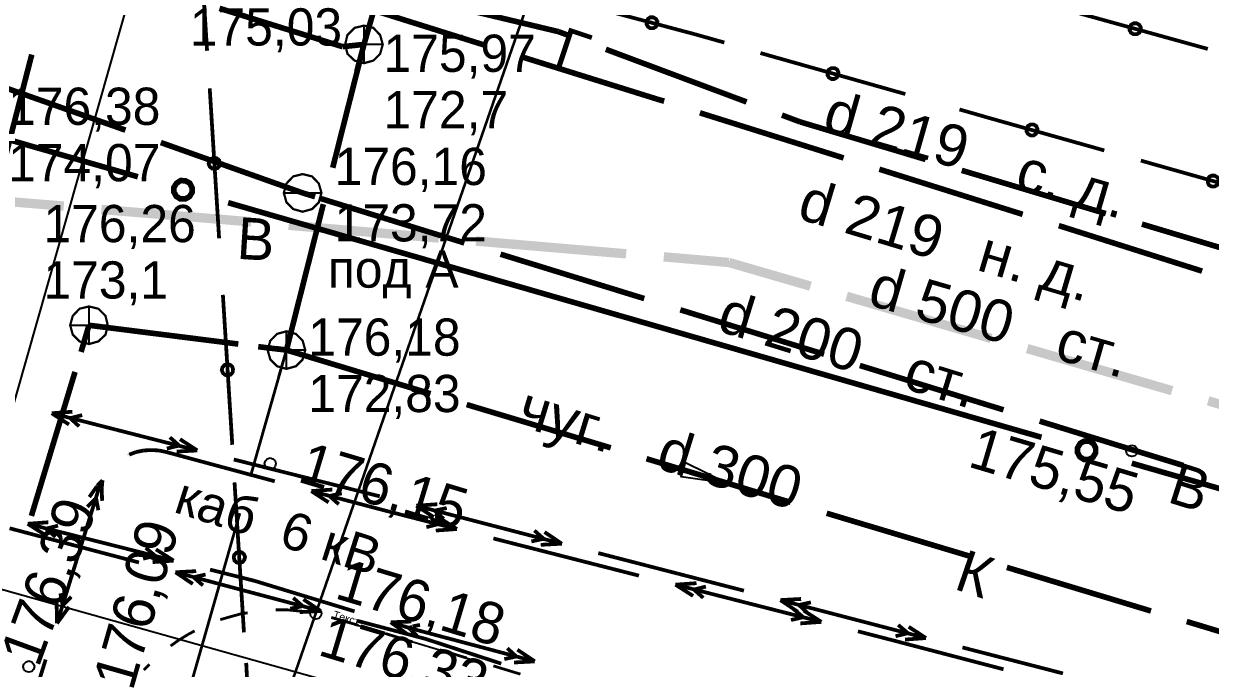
# Model space of a CAD drawing. Extents: x -2634 to -2115, y -2142 to -1393.
# Drawn here: x -2533.26 to -2501.72, y -2018.79 to -2001.65 of the extents above; entities that cross this region are included whole.
import ezdxf

# ---------------------------------------------------------------- set-up
doc = ezdxf.new("R2010")
doc.units = 0
doc.header["$MEASUREMENT"] = 0
for name, color, linetype in [('500_Дополн-Бордюры__п', 7, 'Continuous'), ('500_Линии_-Линии_связ', 7, 'Continuous'), ('500_Линии_-ЛЭП_провод', 7, 'Continuous'), ('500_Линии_-Электрокаб', 7, 'Continuous'), ('500_Рельеф-Высотные_о', 7, 'Continuous'), ('500_Трубоп-Водопровод', 7, 'Continuous'), ('500_Трубоп-Газопровод', 7, 'Continuous'), ('500_Трубоп-Канализаци', 7, 'Continuous'), ('500_Трубоп-Смотровые_', 7, 'Continuous'), ('500_Улицы-Улицы_и_их', 7, 'Continuous'), ('Красные_ли-Оси_улиц_к', 7, 'Continuous')]:
    doc.layers.add(name, color=color, linetype=linetype)
doc.styles.add('TARIAL', font='Arial')

msp = doc.modelspace()

# ---------------------------------------------------------------- linework, layer by layer
at = {"layer": '500_Дополн-Бордюры__п', "color": 1, "const_width": 0.075}
for points in [[(-2527.47, -2017.34), (-2527.31, -2017.32)], [(-2526.57, -2017.24), (-2526.56, -2017.24)], [(-2526.56, -2017.24), (-2526.25, -2017.24)], [(-2526.25, -2017.24), (-2525.95, -2017.27)], [(-2525.95, -2017.27), (-2525.82, -2017.28)], [(-2528.04, -2017.5), (-2527.76, -2017.42)], [(-2527.76, -2017.42), (-2527.47, -2017.34)], [(-2525.09, -2017.44), (-2525.06, -2017.45)], [(-2525.06, -2017.45), (-2524.37, -2017.65)], [(-2529.15, -2018.05), (-2528.89, -2017.89)], [(-2528.89, -2017.89), (-2528.72, -2017.8)], [(-2523.65, -2017.87), (-2522.93, -2018.09)], [(-2529.36, -2018.2), (-2529.15, -2018.05)], [(-2522.21, -2018.3), (-2521.49, -2018.52)], [(-2530.07, -2018.84), (-2529.92, -2018.69)], [(-2520.78, -2018.73), (-2520.06, -2018.95)]]:
    msp.add_lwpolyline(points, dxfattribs=at)
at = {"layer": '500_Линии_-Линии_связ', "color": 0, "const_width": 0.1}
for points in [[(-2528.64, -1998.38), (-2528.39, -2002.37)], [(-2518.5, -2001.11), (-2515.42, -2001.93)], [(-2505.65, -2001.25), (-2501.79, -2002.32)], [(-2515.42, -2001.93), (-2514.64, -2002.15)], [(-2513.68, -2002.43), (-2509.83, -2003.52)], [(-2528.32, -2003.37), (-2528.07, -2007.36)], [(-2508.39, -2003.93), (-2507.59, -2004.16)], [(-2507.59, -2004.16), (-2504.54, -2005.02)], [(-2503.57, -2005.29), (-2499.72, -2006.38)], [(-2527.97, -2008.86), (-2527.72, -2012.85)], [(-2527.66, -2013.85), (-2527.41, -2017.84)], [(-2527.31, -2019.4), (-2527.35, -2018.65)]]:
    msp.add_lwpolyline(points, dxfattribs=at)
for points in [[(-2516.53, -2001.48), (-2516.46, -2001.52), (-2516.42, -2001.59), (-2516.42, -2001.66), (-2516.46, -2001.73), (-2516.53, -2001.77), (-2516.61, -2001.77), (-2516.67, -2001.73), (-2516.71, -2001.66), (-2516.71, -2001.59), (-2516.67, -2001.52), (-2516.61, -2001.48)], [(-2503.68, -2001.64), (-2503.61, -2001.68), (-2503.57, -2001.75), (-2503.58, -2001.82), (-2503.61, -2001.89), (-2503.68, -2001.93), (-2503.76, -2001.93), (-2503.83, -2001.89), (-2503.87, -2001.82), (-2503.86, -2001.74), (-2503.83, -2001.68), (-2503.76, -2001.64)], [(-2511.71, -2002.83), (-2511.64, -2002.87), (-2511.61, -2002.94), (-2511.61, -2003.01), (-2511.65, -2003.08), (-2511.72, -2003.12), (-2511.79, -2003.12), (-2511.86, -2003.08), (-2511.9, -2003.01), (-2511.9, -2002.93), (-2511.86, -2002.87), (-2511.79, -2002.83)], [(-2506.42, -2004.33), (-2506.35, -2004.37), (-2506.32, -2004.44), (-2506.32, -2004.52), (-2506.36, -2004.58), (-2506.42, -2004.62), (-2506.5, -2004.62), (-2506.57, -2004.58), (-2506.61, -2004.51), (-2506.61, -2004.43), (-2506.57, -2004.37), (-2506.5, -2004.33)], [(-2528.05, -2005.36), (-2528.06, -2005.43), (-2528.11, -2005.49), (-2528.19, -2005.51), (-2528.26, -2005.5), (-2528.32, -2005.45), (-2528.35, -2005.37), (-2528.33, -2005.3), (-2528.28, -2005.24), (-2528.21, -2005.22), (-2528.13, -2005.23), (-2528.07, -2005.28)], [(-2501.61, -2005.69), (-2501.54, -2005.73), (-2501.5, -2005.8), (-2501.5, -2005.87), (-2501.54, -2005.94), (-2501.61, -2005.98), (-2501.69, -2005.98), (-2501.76, -2005.94), (-2501.79, -2005.87), (-2501.79, -2005.79), (-2501.75, -2005.72), (-2501.69, -2005.69)], [(-2527.7, -2010.84), (-2527.71, -2010.92), (-2527.76, -2010.98), (-2527.84, -2011), (-2527.91, -2010.99), (-2527.97, -2010.94), (-2528, -2010.86), (-2527.98, -2010.79), (-2527.93, -2010.73), (-2527.86, -2010.7), (-2527.78, -2010.72), (-2527.72, -2010.77)], [(-2527.38, -2015.83), (-2527.4, -2015.91), (-2527.45, -2015.97), (-2527.52, -2015.99), (-2527.6, -2015.98), (-2527.66, -2015.93), (-2527.68, -2015.85), (-2527.67, -2015.78), (-2527.61, -2015.72), (-2527.54, -2015.69), (-2527.47, -2015.71), (-2527.41, -2015.76)]]:
    msp.add_lwpolyline(points, close=True, dxfattribs=at)
at = {"layer": '500_Линии_-Линии_связ', "color": 6}
msp.add_lwpolyline([(-2548.97, -2012.44), (-2491.22, -2028.68)], dxfattribs=at)
at = {"layer": '500_Линии_-ЛЭП_провод', "color": 253, "const_width": 0.07}
msp.add_lwpolyline([(-2527.03, -2021.74), (-2516.6, -1991.7)], dxfattribs=at)
at = {"layer": '500_Линии_-Электрокаб', "color": 12, "const_width": 0.1}
for points in [[(-2532.52, -2012.01), (-2531.97, -2011.97)], [(-2532.52, -2012.01), (-2528.65, -2013)], [(-2532.52, -2012.01), (-2532.06, -2012.31)], [(-2532.03, -2012.14), (-2531.71, -2012.06)], [(-2532.03, -2012.14), (-2531.79, -2012.36)], [(-2529.46, -2012.95), (-2529.13, -2012.87)], [(-2529.38, -2012.65), (-2529.13, -2012.87)], [(-2529.11, -2012.7), (-2528.65, -2013)], [(-2530.27, -2013.04), (-2530.46, -2013.11)], [(-2530.46, -2013.11), (-2530.46, -2013.12)], [(-2530.07, -2013), (-2530.27, -2013.04)], [(-2529.87, -2012.99), (-2530.07, -2013)], [(-2529.67, -2013), (-2529.87, -2012.99)], [(-2529.48, -2013.04), (-2529.67, -2013)], [(-2526.59, -2013.82), (-2529.48, -2013.04)], [(-2529.2, -2013.03), (-2528.65, -2013)], [(-2527.68, -2013.24), (-2523.8, -2014.22)], [(-2531.17, -2013.79), (-2531.31, -2013.94)], [(-2531.17, -2013.79), (-2531.25, -2013.97)], [(-2531.17, -2013.79), (-2531.19, -2014)], [(-2531.26, -2013.99), (-2532.38, -2017.6)], [(-2531.33, -2013.97), (-2531.52, -2014.24)], [(-2531.31, -2013.95), (-2531.33, -2013.97)], [(-2531.25, -2013.97), (-2531.26, -2013.99)], [(-2531.19, -2013.99), (-2531.19, -2014.02)], [(-2531.19, -2014.02), (-2531.18, -2014.34)], [(-2525.06, -2014.04), (-2525.62, -2014.08)], [(-2523.77, -2014.57), (-2525.62, -2014.08)], [(-2525.16, -2014.38), (-2525.62, -2014.08)], [(-2524.81, -2014.14), (-2525.14, -2014.21)], [(-2531.34, -2014.27), (-2531.57, -2014.5)], [(-2531.34, -2014.27), (-2531.28, -2014.59)], [(-2524.89, -2014.43), (-2525.14, -2014.21)], [(-2522.83, -2014.47), (-2522.27, -2014.43)], [(-2522.83, -2014.47), (-2518.96, -2015.48)], [(-2522.83, -2014.47), (-2522.37, -2014.77)], [(-2521.75, -2015.09), (-2523.77, -2014.57)], [(-2522.24, -2014.96), (-2522.49, -2014.74)], [(-2522.34, -2014.6), (-2522.02, -2014.53)], [(-2522.34, -2014.6), (-2522.1, -2014.82)], [(-2521.75, -2015.09), (-2522.22, -2014.79)], [(-2533.64, -2015.07), (-2530.2, -2015.98)], [(-2533.16, -2014.95), (-2532.61, -2014.91)], [(-2533.16, -2014.95), (-2529.28, -2015.93)], [(-2533.16, -2014.95), (-2532.69, -2015.25)], [(-2532.67, -2015.08), (-2532.35, -2015)], [(-2532.67, -2015.08), (-2532.42, -2015.3)], [(-2522.24, -2014.96), (-2522.56, -2015.04)], [(-2521.75, -2015.09), (-2522.31, -2015.13)], [(-2519.69, -2015.13), (-2519.44, -2015.35)], [(-2516.91, -2016.33), (-2520.78, -2015.34)], [(-2519.77, -2015.42), (-2519.44, -2015.35)], [(-2519.42, -2015.17), (-2518.96, -2015.48)], [(-2530.02, -2015.59), (-2529.77, -2015.8)], [(-2529.75, -2015.63), (-2529.28, -2015.93)], [(-2519.52, -2015.51), (-2518.96, -2015.48)], [(-2517.99, -2015.73), (-2514.12, -2016.73)], [(-2530.09, -2015.88), (-2529.77, -2015.8)], [(-2529.84, -2015.97), (-2529.28, -2015.93)], [(-2529.23, -2016.24), (-2528.68, -2016.21)], [(-2529.23, -2016.24), (-2525.37, -2017.27)], [(-2529.23, -2016.24), (-2528.77, -2016.55)], [(-2528.75, -2016.37), (-2528.5, -2016.59)], [(-2528.74, -2016.37), (-2528.43, -2016.3)], [(-2528.31, -2016.17), (-2527.12, -2016.47)], [(-2527.12, -2016.47), (-2524.47, -2017.28)], [(-2515.38, -2016.53), (-2515.94, -2016.57)], [(-2512.06, -2017.56), (-2515.94, -2016.57)], [(-2515.47, -2016.87), (-2515.94, -2016.57)], [(-2515.13, -2016.62), (-2515.45, -2016.7)], [(-2515.2, -2016.92), (-2515.45, -2016.7)], [(-2532.29, -2016.8), (-2532.23, -2017.13)], [(-2532, -2016.89), (-2532.23, -2017.13)], [(-2526.1, -2016.92), (-2525.85, -2017.14)], [(-2525.83, -2016.96), (-2525.37, -2017.27)], [(-2513.15, -2016.98), (-2512.6, -2016.95)], [(-2513.15, -2016.98), (-2509.28, -2017.99)], [(-2513.15, -2016.98), (-2512.69, -2017.29)], [(-2532.39, -2017.05), (-2532.38, -2017.6)], [(-2532.06, -2017.16), (-2532.38, -2017.6)], [(-2526.18, -2017.21), (-2525.85, -2017.14)], [(-2525.93, -2017.3), (-2525.37, -2017.27)], [(-2512.55, -2017.43), (-2512.8, -2017.22)], [(-2512.66, -2017.11), (-2512.34, -2017.04)], [(-2512.66, -2017.11), (-2512.42, -2017.33)], [(-2512.06, -2017.56), (-2512.53, -2017.26)], [(-2524.4, -2017.53), (-2522.59, -2018.01)], [(-2523.51, -2017.57), (-2522.96, -2017.55)], [(-2523.51, -2017.57), (-2522.95, -2017.74)], [(-2523.51, -2017.57), (-2523.06, -2017.89)], [(-2522.73, -2017.64), (-2522.93, -2017.68)], [(-2512.56, -2017.44), (-2512.87, -2017.51)], [(-2512.06, -2017.56), (-2512.62, -2017.6)], [(-2510.02, -2017.64), (-2509.76, -2017.86)], [(-2523.03, -2017.72), (-2522.96, -2017.78)], [(-2523.02, -2017.71), (-2522.94, -2017.7)], [(-2522.81, -2017.93), (-2522.96, -2017.79)], [(-2519.68, -2018.61), (-2522.95, -2017.74)], [(-2510.2, -2018.04), (-2511.09, -2017.81)], [(-2510.09, -2017.94), (-2509.76, -2017.86)], [(-2509.74, -2017.69), (-2509.28, -2017.99)], [(-2522.59, -2018.01), (-2520.57, -2018.67)], [(-2520.17, -2018.48), (-2520.41, -2018.26)], [(-2507.22, -2018.82), (-2510.2, -2018.04)], [(-2509.84, -2018.03), (-2509.28, -2017.99)], [(-2508.31, -2018.24), (-2505.64, -2018.93)], [(-2532.68, -2018.56), (-2533.87, -2022.38)], [(-2520.17, -2018.48), (-2520.49, -2018.55)], [(-2519.68, -2018.61), (-2520.14, -2018.3)], [(-2519.68, -2018.61), (-2520.23, -2018.64)]]:
    msp.add_lwpolyline(points, dxfattribs=at)
at = {"layer": '500_Линии_-Электрокаб', "color": 1, "const_width": 0.06}
for points in [[(-2522.95, -2017.74), (-2523.43, -2017.59)], [(-2522.95, -2017.74), (-2522.47, -2017.87)]]:
    msp.add_lwpolyline(points, dxfattribs=at)
at = {"layer": '500_Рельеф-Высотные_о', "color": 0}
for points in [[(-2503.81, -2012.86), (-2503.73, -2012.88), (-2503.68, -2012.94), (-2503.66, -2013.01), (-2503.68, -2013.09), (-2503.73, -2013.14), (-2503.81, -2013.16), (-2503.88, -2013.14), (-2503.94, -2013.09), (-2503.96, -2013.01), (-2503.94, -2012.94), (-2503.88, -2012.88)], [(-2526.71, -2013.2), (-2526.64, -2013.22), (-2526.58, -2013.28), (-2526.56, -2013.35), (-2526.58, -2013.43), (-2526.64, -2013.48), (-2526.71, -2013.5), (-2526.79, -2013.48), (-2526.84, -2013.43), (-2526.86, -2013.35), (-2526.84, -2013.28), (-2526.79, -2013.22)], [(-2525.5, -2017.19), (-2525.42, -2017.21), (-2525.37, -2017.26), (-2525.35, -2017.34), (-2525.37, -2017.41), (-2525.42, -2017.47), (-2525.5, -2017.49), (-2525.57, -2017.47), (-2525.63, -2017.41), (-2525.65, -2017.34), (-2525.63, -2017.26), (-2525.57, -2017.21)], [(-2533.13, -2018.6), (-2533.05, -2018.62), (-2533, -2018.68), (-2532.98, -2018.75), (-2533, -2018.83), (-2533.05, -2018.88), (-2533.13, -2018.9), (-2533.2, -2018.88), (-2533.26, -2018.83), (-2533.28, -2018.75), (-2533.26, -2018.68), (-2533.2, -2018.62)]]:
    msp.add_lwpolyline(points, close=True, dxfattribs=at)
at = {"layer": '500_Рельеф-Высотные_о', "color": 0, "const_width": 0.05}
msp.add_lwpolyline([(-2525.06, -2017.45), (-2521.04, -2018.66)], dxfattribs=at)
at = {"layer": '500_Трубоп-Водопровод', "color": 94}
for points, const_width in [([(-2534.05, -2006.35), (-2533.05, -2002.47)], 0.15), ([(-2530.56, -2004.48), (-2534.33, -2003.15)], 0.15), ([(-2525.85, -2006.15), (-2529.62, -2004.81)], 0.15), ([(-2532.2, -2006.5), (-2534.05, -2006.35)], 0.25), ([(-2534.05, -2006.35), (-2533.3, -2006.41)], 0.25), ([(-2525.85, -2006.15), (-2525.52, -2006.25)], 0.15), ([(-2521.55, -2007.48), (-2525.37, -2006.3)], 0.15), ([(-2527.22, -2006.92), (-2531.2, -2006.59)], 0.25), ([(-2522.23, -2007.35), (-2526.22, -2007.01)], 0.25), ([(-2517.25, -2007.77), (-2521.24, -2007.43)], 0.25), ([(-2516.77, -2008.96), (-2520.59, -2007.78)], 0.15), ([(-2514.52, -2008), (-2516.25, -2007.85)], 0.25), ([(-2512.35, -2008.63), (-2514.52, -2008)], 0.25), ([(-2507.55, -2010.02), (-2511.39, -2008.9)], 0.25), ([(-2511.99, -2010.44), (-2515.81, -2009.26)], 0.15), ([(-2502.74, -2011.41), (-2506.59, -2010.29)], 0.25), ([(-2507.22, -2011.92), (-2511.04, -2010.74)], 0.15), ([(-2497.94, -2012.8), (-2501.78, -2011.68)], 0.25), ([(-2502.44, -2013.4), (-2506.26, -2012.22)], 0.15)]:
    msp.add_lwpolyline(points, dxfattribs=dict(at, const_width=const_width))
at = {"layer": '500_Трубоп-Газопровод', "color": 5, "const_width": 0.15}
for points in [[(-2524.83, -2001.02), (-2521.01, -2002.22)], [(-2519.05, -2001.86), (-2522.61, -2001.01)], [(-2518.73, -2001.98), (-2519.05, -2001.86)], [(-2520.06, -2002.52), (-2516.38, -2003.67)], [(-2514.05, -2003.73), (-2517.79, -2002.33)], [(-2516.38, -2003.67), (-2516.24, -2003.71)], [(-2515.29, -2004.02), (-2511.47, -2005.22)], [(-2512.63, -2004.26), (-2513.11, -2004.08)], [(-2509.29, -2005.26), (-2512.63, -2004.26)], [(-2510.52, -2005.52), (-2506.71, -2006.72)], [(-2504.5, -2006.7), (-2508.33, -2005.55)], [(-2505.75, -2007.02), (-2501.94, -2008.23)], [(-2499.71, -2008.13), (-2503.54, -2006.98)]]:
    msp.add_lwpolyline(points, dxfattribs=at)
at = {"layer": '500_Трубоп-Канализаци', "color": 34}
for points, const_width in [([(-2524.22, -2002.2), (-2523.11, -1998.36)], 0.15), ([(-2524.79, -2002.26), (-2528.06, -2001.24)], 0.15), ([(-2525.05, -2005.48), (-2524.22, -2002.2)], 0.15), ([(-2524.22, -2002.2), (-2524.79, -2002.26)], 0.15), ([(-2526.28, -2010.33), (-2525.3, -2006.45)], 0.15), ([(-2531.61, -2009.95), (-2531.53, -2009.67)], 0.15), ([(-2531.53, -2009.67), (-2527.56, -2010.17)], 0.15), ([(-2527.24, -2013.7), (-2526.28, -2010.33)], 0.075), ([(-2526.57, -2010.29), (-2526.28, -2010.33)], 0.15), ([(-2526.28, -2010.33), (-2522.45, -2011.49)], 0.15), ([(-2533.06, -2014.74), (-2531.9, -2010.91)], 0.15), ([(-2521.49, -2011.78), (-2517.66, -2012.93)], 0.15), ([(-2516.71, -2013.22), (-2512.88, -2014.38)], 0.15), ([(-2528.89, -2019.47), (-2527.52, -2014.67)], 0.075), ([(-2511.92, -2014.67), (-2508.09, -2015.82)], 0.15), ([(-2507.13, -2016.11), (-2503.3, -2017.27)], 0.15), ([(-2502.35, -2017.55), (-2498.52, -2018.71)], 0.15)]:
    msp.add_lwpolyline(points, dxfattribs=dict(at, const_width=const_width))
at = {"layer": '500_Трубоп-Канализаци', "color": 32}
for points, const_width in [([(-2524.22, -2002.2), (-2524.41, -2002.92)], 0.15), ([(-2531.53, -2009.67), (-2531.74, -2010.38)], 0.15), ([(-2526.28, -2010.33), (-2527.03, -2010.24)], 0.15), ([(-2526.28, -2010.33), (-2526.49, -2011.05)], 0.075)]:
    msp.add_lwpolyline(points, dxfattribs=dict(at, const_width=const_width))
at = {"layer": '500_Трубоп-Канализаци', "color": 0}
msp.add_lwpolyline([(-2515.67, -2013.32), (-2514.54, -2013.88), (-2515.79, -2013.7)], close=True, dxfattribs=at)
at = {"layer": '500_Трубоп-Смотровые_', "color": 0, "const_width": 0.06}
for points in [[(-2524.22, -2001.7), (-2523.97, -2001.76), (-2523.79, -2001.95), (-2523.72, -2002.2), (-2523.79, -2002.45), (-2523.97, -2002.63), (-2524.22, -2002.7), (-2524.47, -2002.63), (-2524.66, -2002.45), (-2524.72, -2002.2), (-2524.66, -2001.95), (-2524.47, -2001.76)], [(-2525.85, -2005.65), (-2525.6, -2005.71), (-2525.42, -2005.9), (-2525.35, -2006.15), (-2525.42, -2006.4), (-2525.6, -2006.58), (-2525.85, -2006.65), (-2526.1, -2006.58), (-2526.28, -2006.4), (-2526.35, -2006.15), (-2526.28, -2005.9), (-2526.1, -2005.71)], [(-2531.53, -2009.17), (-2531.28, -2009.23), (-2531.09, -2009.42), (-2531.03, -2009.67), (-2531.09, -2009.92), (-2531.28, -2010.1), (-2531.53, -2010.17), (-2531.78, -2010.1), (-2531.96, -2009.92), (-2532.03, -2009.67), (-2531.96, -2009.42), (-2531.78, -2009.23)], [(-2526.28, -2009.83), (-2526.03, -2009.9), (-2525.85, -2010.08), (-2525.78, -2010.33), (-2525.85, -2010.58), (-2526.03, -2010.76), (-2526.28, -2010.83), (-2526.53, -2010.76), (-2526.71, -2010.58), (-2526.78, -2010.33), (-2526.71, -2010.08), (-2526.53, -2009.9)]]:
    msp.add_lwpolyline(points, close=True, dxfattribs=at)
at = {"layer": '500_Трубоп-Смотровые_', "color": 0, "const_width": 0.055}
for points in [[(-2524.22, -2002.7), (-2524.22, -2001.7)], [(-2524.72, -2002.2), (-2523.72, -2002.2)], [(-2526.35, -2006.15), (-2525.35, -2006.15)], [(-2531.53, -2010.17), (-2531.53, -2009.17)], [(-2532.03, -2009.67), (-2531.03, -2009.67)], [(-2526.28, -2010.83), (-2526.28, -2009.83)], [(-2526.78, -2010.33), (-2525.78, -2010.33)]]:
    msp.add_lwpolyline(points, dxfattribs=at)
at = {"layer": '500_Улицы-Улицы_и_их', "color": 255}
msp.add_lwpolyline([(-2542.96, -2044.94), (-2436.73, -1671.22)], dxfattribs=at)
at = {"layer": 'Красные_ли-Оси_улиц_к', "color": 12, "const_width": 0.15}
for points in [[(-2535.17, -2004.3), (-2530.23, -2005.72)], [(-2527.83, -2006.41), (-2506.21, -2012.65)], [(-2503.81, -2013.34), (-2482.19, -2019.58)]]:
    msp.add_lwpolyline(points, dxfattribs=at)
for points in [[(-2528.96, -2005.83), (-2528.85, -2005.89), (-2528.79, -2006.01), (-2528.79, -2006.14), (-2528.86, -2006.25), (-2528.97, -2006.31), (-2529.1, -2006.31), (-2529.21, -2006.24), (-2529.27, -2006.13), (-2529.27, -2006), (-2529.2, -2005.89), (-2529.09, -2005.82)], [(-2517.02, -2009.53), (-2517.02, -2009.53), (-2517.02, -2009.53), (-2517.02, -2009.53), (-2517.02, -2009.53), (-2517.02, -2009.53), (-2517.02, -2009.53), (-2517.02, -2009.53), (-2517.02, -2009.53), (-2517.02, -2009.53), (-2517.02, -2009.53), (-2517.02, -2009.53)], [(-2504.94, -2012.75), (-2504.83, -2012.82), (-2504.77, -2012.93), (-2504.77, -2013.06), (-2504.84, -2013.18), (-2504.95, -2013.24), (-2505.08, -2013.24), (-2505.19, -2013.17), (-2505.25, -2013.06), (-2505.25, -2012.93), (-2505.18, -2012.81), (-2505.07, -2012.75)]]:
    msp.add_lwpolyline(points, close=True, dxfattribs=at)

# ---------------------------------------------------------------- texts
at = {"layer": '500_Линии_-Электрокаб', "color": 0, "style": 'TARIAL'}
msp.add_text(' каб  6 кВ', height=0.99, rotation=342.26, dxfattribs=at).set_placement((-2529.68, -2014.51))
at = {"layer": '500_Рельеф-Высотные_о', "color": 214}
for s, rotation, p in [('175,55', 343.5, (-2508.2, -2013.42)), ('176,15', 343.22, (-2526.02, -2013.82)), ('176,39', 69.9, (-2532.87, -2018.8)), ('176,09', 74.05, (-2530.37, -2019.42)), ('176,18', 343.25, (-2525.03, -2016.92)), ('176,33', 343.25, (-2525.48, -2018.43))]:
    msp.add_text(s, height=1.11, rotation=rotation, dxfattribs=at).set_placement(p)
at = {"layer": '500_Рельеф-Высотные_о', "color": 0, "style": 'TARIAL'}
msp.add_text('Текст', height=0.2, rotation=343.25, dxfattribs=at).set_placement((-2525.06, -2017.45))
at = {"layer": '500_Трубоп-Водопровод', "color": 94}
for rotation, p in [(356.39, (-2527.62, -2007.9)), (342.35, (-2502.9, -2014.36))]:
    msp.add_text('В', height=1.11, rotation=rotation, dxfattribs=at).set_placement(p)
at = {"layer": '500_Трубоп-Водопровод', "color": 94, "style": 'TARIAL'}
for s, rotation, p in [('d 500   ст.', 343.85, (-2510.87, -2009.11)), ('d 200   ст.', 342.81, (-2514.88, -2009.8))]:
    msp.add_text(s, height=1.11, rotation=rotation, dxfattribs=at).set_placement(p)
at = {"layer": '500_Трубоп-Газопровод', "color": 5}
msp.add_text('Г', height=1.11, rotation=341.57, dxfattribs=at).set_placement((-2519.23, -2002.77))
at = {"layer": '500_Трубоп-Газопровод', "color": 5, "style": 'TARIAL'}
for s, rotation, p in [('d 219  ', 344.05, (-2512.07, -2004.47)), ('с. д.', 343.8, (-2506.96, -2006.02)), ('d 219  ', 343.24, (-2512.74, -2006.82)), ('н. д.', 343.48, (-2507.97, -2008.19))]:
    msp.add_text(s, height=1.11, rotation=rotation, dxfattribs=at).set_placement(p)
at = {"layer": '500_Трубоп-Канализаци', "color": 14, "style": 'TARIAL'}
msp.add_text('чуг.   d 300 ', height=1.11, rotation=342.93, dxfattribs=at).set_placement((-2520.2, -2012.32))
at = {"layer": '500_Трубоп-Канализаци', "color": 14}
msp.add_text('К', height=1.11, rotation=341.18, dxfattribs=at).set_placement((-2508.57, -2016.67))
at = {"layer": '500_Трубоп-Смотровые_', "color": 5}
for s, p in [('175,03', (-2528.85, -2002.23)), ('175,97', (-2523.7, -2002.93)), ('176,38', (-2533.68, -2004.34)), ('172,7', (-2523.7, -2004.43)), ('174,07', (-2533.68, -2005.84)), ('176,16', (-2525, -2005.94)), ('176,26', (-2532.74, -2007.46)), ('173,72', (-2525, -2007.44)), ('под А', (-2525.18, -2008.67)), ('173,1', (-2532.74, -2008.96)), ('176,18', (-2525.7, -2010.48)), ('172,83', (-2525.7, -2011.98))]:
    msp.add_text(s, height=0.99, dxfattribs=at).set_placement(p)

doc.saveas('drawing.dxf')
